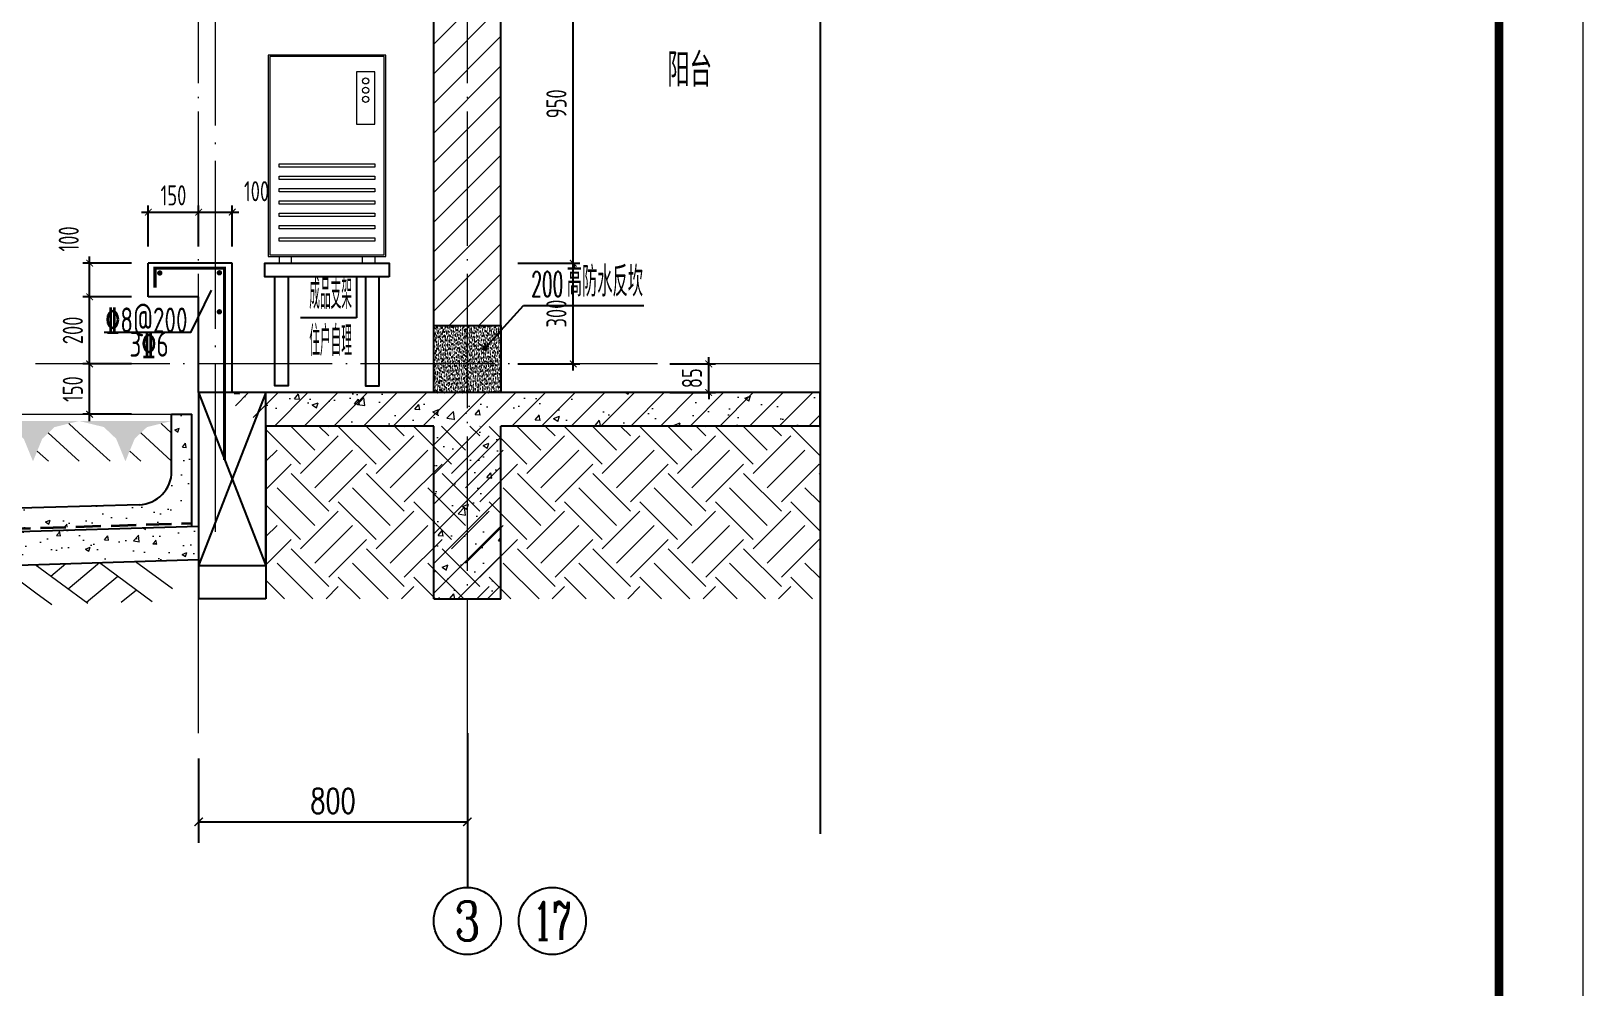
# Model space of a CAD drawing. Extents: x -812054 to 22247, y -644080 to 1003627.
# Drawn here: x -104485 to -99865, y -231524 to -228676 of the extents above; entities that cross this region are included whole.
import ezdxf
from ezdxf.enums import TextEntityAlignment as Align

# ---------------------------------------------------------------- set-up
doc = ezdxf.new("R2010")
doc.units = 0
doc.header["$LTSCALE"] = 1000
doc.linetypes.add('DASH', pattern=[0.35, 0.25, -0.1])
doc.linetypes.add('DOTE', pattern=[2.42, 2, -0.2, 0.02, -0.2])
doc.layers.get('0').update_dxf_attribs({"linetype": 'CONTINUOUS'})
doc.layers.get('DEFPOINTS').update_dxf_attribs({"linetype": 'CONTINUOUS'})
for name, color, linetype in [('A-AXIS_TEXT', 7, 'CONTINUOUS'), ('AXIS', 3, 'CONTINUOUS'), ('COLUMN', 4, 'CONTINUOUS'), ('DIM', 2, 'CONTINUOUS'), ('DIM_IDEN', 67, 'CONTINUOUS'), ('DIM_SYMB', 3, 'CONTINUOUS'), ('PUB_TEXT', 2, 'CONTINUOUS'), ('REIN', 6, 'CONTINUOUS'), ('S-大样-砼线', 7, 'CONTINUOUS'), ('S-引出线', 40, 'CONTINUOUS'), ('TEXT', 2, 'CONTINUOUS'), ('WALL', 5, 'CONTINUOUS'), ('空调外机', 8, 'CONTINUOUS'), ('立面-看线', 251, 'CONTINUOUS')]:
    doc.layers.add(name, color=color, linetype=linetype)
for name, color, linetype, lineweight in [('AXIS_TEXT', 7, 'CONTINUOUS', 20), ('DOTE', 19, 'DOTE', 9), ('PUB_HATCH', 8, 'CONTINUOUS', 9), ('图框', 9, 'CONTINUOUS', 18), ('填充', 251, 'CONTINUOUS', 5), ('平面-空调室外机', 143, 'CONTINUOUS', 9), ('立面-中轮廓线', 30, 'CONTINUOUS', 35), ('粉刷', 251, 'CONTINUOUS', 9)]:
    doc.layers.add(name, color=color, linetype=linetype, lineweight=lineweight)
doc.styles.add('_TCH_AXIS', font='COMPLEX', dxfattribs={"bigfont": 'GBCBIG'})
doc.styles.add('_TCH_DIM_T3', font='SIMPLEX', dxfattribs={"width": 0.705882, "bigfont": 'GBCBIG'})
doc.styles.add('COMPLEX', font='COMPLEX')
doc.styles.add('DIM_FONT_T3', font='SIMPLEX', dxfattribs={"width": 0.705882, "bigfont": 'GBCBIG'})
doc.styles.add('TSSD_DIMENSION', font='Tssdeng.shx', dxfattribs={"width": 0.7, "bigfont": 'tssdchn.shx'})
doc.styles.add('TSSD_REIN', font='tssdeng.shx', dxfattribs={"width": 0.7, "height": 300, "bigfont": 'tssdchn.shx'})
doc.dimstyles.new('_TCH_ARCH&&25', dxfattribs={"dimtxt": 74.375, "dimasz": 25, "dimexe": 62.5, "dimexo": 75, "dimgap": 25, "dimtad": 1, "dimdec": 0, "dimzin": 0, "dimdsep": 46, "dimtxsty": '_TCH_DIM_T3', "dimblk": 'ARCHTICK', "dimcen": 0.09, "dimclrt": 7, "dimazin": 0, "dimtfac": 1, "dimtdec": 0, "dimtix": 1, "dimtmove": 2, "dimatfit": 3, "dimldrblk": 'ARCHTICK', "dimfxl": 1, "dimtolj": 1, "dimtzin": 0, "dimarcsym": 0})
doc.dimstyles.new('TSSD_20_20', dxfattribs={"dimtxt": 60, "dimasz": 20, "dimexe": 20, "dimexo": 50, "dimgap": 20, "dimtad": 1, "dimdec": 0, "dimzin": 0, "dimdsep": 46, "dimtxsty": 'TSSD_DIMENSION', "dimblk": 'ARCHTICK', "dimblk1": 'ARCHTICK', "dimblk2": 'ARCHTICK', "dimcen": 0, "dimdle": 20, "dimclrt": 7, "dimadec": 0, "dimazin": 0, "dimtfac": 1, "dimtdec": 0, "dimtix": 1, "dimtmove": 2, "dimatfit": 3, "dimfxl": 1, "dimtolj": 1, "dimtzin": 0, "dimarcsym": 0})
pattern_1 = [(50, (28072.99, 249033.25), (143.452037, -12.550427), [15, -165]), (355, (28072.99, 249033.25), (-27.750267, 150.438427), [12, -132]), (100.4514, (28084.94, 249032.2), (115.701876, 137.88791), [12.74804, -140.22842]), (46.1842, (28072.99, 249073.25), (213.44821, -33.1038), [22.5, -247.5]), (96.6356, (28090.77, 249070.5), (186.93254, 194.82357), [19.12206, -210.3426]), (351.1842, (28072.99, 249073.25), (186.93239, 194.82372), [18, -198]), (21, (28092.99, 249063.25), (119.38141, -80.52378), [15, -165]), (326, (28092.99, 249063.25), (48.663066, 145.03001), [12, -132]), (71.4514, (28102.93, 249056.54), (168.044526, 64.5061), [12.74804, -140.22842]), (37.5, (28072.986, 249033.25), (2.431971, 66.578771), [0, -130.4, 0, -134, 0, -132.5]), (7.5, (28072.986, 249033.25), (52.613907, 78.882342), [0, -76.4, 0, -127.4, 0, -50.5]), (327.5, (28028.386, 249033.25), (106.764487, -4.510974), [0, -50, 0, -156, 0, -207]), (317.5, (28008.39, 249033.25), (116.637234, 20.020996), [0, -65, 0, -103.6, 0, -147])]
pattern_2 = [(45, (-700045.335, -61224.87), (-44.194174, 44.194174), []), (50, (-700045.33, -61224.87), (179.315046, -15.688034), [18.75, -206.25]), (355, (-700045.33, -61224.87), (-34.687833, 188.048033), [15, -165]), (100.4514, (-700030.4, -61226.18), (144.627345, 172.359886), [15.93505, -175.28553]), (46.1842, (-700045.33, -61174.87), (266.81026, -41.37975), [28.125, -309.375]), (96.6356, (-700023.1, -61178.32), (233.66568, 243.52947), [23.90257, -262.92825]), (351.1842, (-700045.33, -61174.87), (233.66549, 243.52965), [22.5, -247.5]), (21, (-700020.33, -61187.37), (149.226763, -100.654723), [18.75, -206.25]), (326, (-700020.33, -61187.37), (60.828833, 181.28751), [15, -165]), (71.4514, (-700007.9, -61195.76), (210.055657, 80.632624), [15.93505, -175.28553]), (37.5, (-700045.335, -61224.87), (3.039964, 83.2234635), [0, -163, 0, -167.5, 0, -165.625]), (7.5, (-700045.335, -61224.87), (65.767384, 98.602928), [0, -95.5, 0, -159.25, 0, -63.125]), (327.5, (-700101.085, -61224.87), (133.455609, -5.638718), [0, -62.5, 0, -195, 0, -258.75]), (317.5, (-700126.08, -61224.87), (145.796542, 25.026246), [0, -81.25, 0, -129.5, 0, -183.75])]

# ---------------------------------------------------------------- blocks, each defined once
blk = doc.blocks.new('GFDDDDRG')
at = {"layer": '图框'}
blk.add_lwpolyline([(923309.8, -107437), (923309.8, -159999.5), (893609.8, -159999.5), (893609.8, -107437)], close=True, dxfattribs=at)
blk.add_lwpolyline([(923309.8, -107437), (923309.8, -159999.5), (893609.8, -159999.5), (893609.8, -107437)], close=True, dxfattribs=at)
at = {"layer": '图框', "const_width": 50}
blk.add_lwpolyline([(894109.8, -159499.5), (922809.8, -159499.5), (922809.8, -108687), (894109.8, -108687)], close=True, dxfattribs=at)
blk = doc.blocks.new('$LINEPAT$素土夯实')
at = {"color": 0}
for p, q in [((0, -210), (210, 0)), ((120, -300), (420, 0)), ((420, 0), (607.5, -187.5)), ((495, -300), (795, 0)), ((615, 0), (705, -90)), ((315, -105), (502.5, -292.5)), ((210, -210), (300, -300)), ((705, -300), (795, -210))]:
    blk.add_line(p, q, dxfattribs=at)
blk = doc.blocks.new('$LinePat$自然土壤')
at = {"color": 0}
for p, q in [((0, -90), (71, -19)), ((0, -300), (211, -89)), ((420, -300), (630, -90)), ((210, -300), (286, -224))]:
    blk.add_line(p, q, dxfattribs=at)
for points in [[(0, 0), (630, 0), (168, -45), (462, -45)], [(168, -45), (462, -45), (252, -132), (378, -132)], [(252, -132), (378, -132), (315, -300)]]:
    blk.add_solid(points, dxfattribs=at)
blk = doc.blocks.new('sanshui')
at = {"layer": '粉刷'}
h = blk.add_hatch(dxfattribs=at)
h.set_pattern_fill('混凝土', color=256, scale=20)
h.set_pattern_definition(pattern_1)
edge = h.paths.add_edge_path()
edge.add_line((346317.8, 427329.6), (346257.8, 427329.6))
edge.add_line((346257.8, 427329.6), (346257.8, 427160.3))
edge.add_arc((346157.8, 427160.3), 100, 271.7184, 360, ccw=False)
edge.add_line((346160.8, 427060.3), (345137.8, 427029.6))
edge.add_line((345137.8, 427029.6), (345137.8, 426969.6))
edge.add_line((345137.8, 426969.6), (346317.8, 427005))
edge.add_line((346317.8, 427005), (346317.8, 427329.6))
h = blk.add_hatch(dxfattribs=at)
h.set_pattern_fill('混凝土', color=256, scale=20)
h.set_pattern_definition(pattern_1)
h.paths.add_polyline_path([(346337.8, 426895.6), (346337.8, 426995.6), (345037.8, 426956.6), (345037.8, 426856.6)])
at = {"layer": 'COLUMN'}
for p, q in [((346257.8, 427329.6), (346317.8, 427329.6)), ((346257.8, 427160.3), (346257.8, 427329.6)), ((346317.8, 426995), (346317.8, 427329.6)), ((346160.8, 427060.3), (345137.8, 427029.6)), ((345137.8, 426959.6), (345137.8, 427029.6)), ((346338.1, 426995.6), (345037.8, 426956.6)), ((345037.8, 426856.6), (345037.8, 426956.6)), ((346338.1, 426895.6), (345037.8, 426856.6))]:
    blk.add_line(p, q, dxfattribs=at)
blk.add_arc((346157.8, 427160.3), 100, 271.7184, 0, dxfattribs=at)
at = {"layer": '立面-中轮廓线', "linetype": 'DASH', "ltscale": 0.3}
blk.add_lwpolyline([(345027.8, 426856.6), (345027.8, 426966.3), (346317.8, 427005)], dxfattribs=at)
at = {"layer": '粉刷'}
blk.add_line((344881.5, 427329.6), (346257.8, 427329.6), dxfattribs=at)
at = {"layer": '粉刷', "yscale": 0.4, "zscale": 0.4}
for name, p, xscale, rotation in [('$LinePat$自然土壤', (345156.8, 427309.6), -0.4369306507241237, 359.9999999999903), ('$LinePat$自然土壤', (345432, 427309.6), -0.4369306507241237, 359.9999999999903), ('$LinePat$自然土壤', (345707.3, 427309.6), -0.4369306507241237, 359.9999999999903), ('$LinePat$自然土壤', (345982.6, 427309.6), -0.4369306507241237, 359.9999999999903), ('$LinePat$自然土壤', (346257.8, 427309.6), -0.4369306507241237, 359.9999999999903), ('$LINEPAT$素土夯实', (345444.5, 426868.8), -0.5117605352322558, 1.718358001643932), ('$LINEPAT$素土夯实', (345851.2, 426881), -0.5117605352322558, 1.718358001643932), ('$LINEPAT$素土夯实', (346257.8, 426893.2), -0.5117605352322558, 1.718358001643932)]:
    blk.add_blockref(name, p, dxfattribs=dict(at, xscale=xscale, rotation=rotation))
blk = doc.blocks.new('kongtiao')
for p, q in [((-338.7, 49), (-338.7, -550.8)), ((11, 49), (-338.7, 49)), ((11, -550.8), (11, 49)), ((-334.1, 44.4), (-334.1, -546.2)), ((6.4, 44.4), (-334.1, 44.4)), ((6.4, -546.2), (6.4, 44.4)), ((-76.2, -0.5), (-76.2, -156.5)), ((-21.1, -0.5), (-76.2, -0.5)), ((-21.1, -156.5), (-21.1, -0.5)), ((-76.2, -156.5), (-21.1, -156.5)), ((-338.7, -550.8), (11, -550.8)), ((-334.1, -546.2), (6.4, -546.2)), ((-306.6, -550.8), (-306.6, -571.2)), ((-269.8, -571.2), (-269.8, -550.8)), ((-57.9, -571.2), (-57.9, -550.8)), ((-21.1, -550.8), (-21.1, -571.2)), ((-306.6, -571.2), (-269.8, -571.2)), ((-21.1, -571.2), (-57.9, -571.2))]:
    blk.add_line(p, q)
for points in [[(-306.6, -275.4), (-21.1, -275.4), (-21.1, -284.6), (-306.6, -284.6)], [(-306.6, -312.1), (-21.1, -312.1), (-21.1, -321.3), (-306.6, -321.3)], [(-306.6, -348.8), (-21.1, -348.8), (-21.1, -358), (-306.6, -358)], [(-306.6, -385.6), (-21.1, -385.6), (-21.1, -394.7), (-306.6, -394.7)], [(-306.6, -422.3), (-21.1, -422.3), (-21.1, -431.5), (-306.6, -431.5)], [(-306.6, -459), (-21.1, -459), (-21.1, -468.2), (-306.6, -468.2)], [(-306.6, -495.7), (-21.1, -495.7), (-21.1, -504.9), (-306.6, -504.9)]]:
    blk.add_lwpolyline(points, close=True)
for centre in [(-48.7, -28), (-48.7, -55.6), (-48.7, -83.1)]:
    blk.add_circle(centre, 9.18)
blk = doc.blocks.new('_ArchTick')
at = {"color": 0, "linetype": 'ByBlock', "const_width": 0.15}
blk.add_lwpolyline([(-0.5, -0.5), (0.5, 0.5)], dxfattribs=at)
blk = doc.blocks.new('*D2744')
at = {"layer": 'AXIS', "color": 0, "lineweight": -2, "transparency": 16777216}
for p, q in [((-103986.1, -230842.9), (-103986.1, -231094.4)), ((-103186.1, -230842.9), (-103186.1, -231094.4)), ((-103986.1, -231031.9), (-103186.1, -231031.9))]:
    blk.add_line(p, q, dxfattribs=at)
at = {"layer": 'DEFPOINTS', "color": 0, "transparency": 16777216}
for p in [(-103986.1, -230767.9), (-103186.1, -230767.9), (-103186.1, -231031.9)]:
    blk.add_point(p, dxfattribs=at)
at = {"layer": 'AXIS', "color": 0, "lineweight": -2, "transparency": 16777216, "xscale": 25, "yscale": 25, "zscale": 25, "rotation": 180}
blk.add_blockref('_ArchTick', (-103986.1, -231031.9), dxfattribs=at)
at = {"layer": 'AXIS', "color": 0, "lineweight": -2, "transparency": 16777216, "xscale": 25, "yscale": 25, "zscale": 25}
blk.add_blockref('_ArchTick', (-103186.1, -231031.9), dxfattribs=at)
at = {"layer": 'AXIS', "color": 7, "transparency": 16777216, "insert": (-103586.1, -230969.7), "char_height": 74.38, "attachment_point": 5, "style": '_TCH_DIM_T3'}
blk.add_mtext('\\A1;800', dxfattribs=at)
blk = doc.blocks.new('_AXISO')
blk.add_circle((0, 0), 0.5)
at = {"layer": 'A-AXIS_TEXT', "style": 'COMPLEX', "width": 1.041667}
blk.add_attdef('A', text='', height=0.56, dxfattribs=at).set_placement((-0.25, -0.28), (0.25, -0.28), align=Align.FIT)
blk = doc.blocks.new('A$C5D8418BC')
at = {"layer": 'REIN'}
blk.add_lwpolyline([(150.9, 827.1, 9, 9, 0), (150.9, 885.3, 9, 9, 0), (357.8, 885.3, 9, 9, 0), (357.8, 313.8, 9, 9, 0)], format="xyseb", dxfattribs=at)
at = {"layer": 'REIN', "const_width": 8}
for points in [[(161.2, 870.9, 1), (169.2, 870.9, 1)], [(338.6, 871.5, 1), (346.6, 871.5, 1)], [(338.6, 755.3, 1), (346.6, 755.3, 1)]]:
    blk.add_lwpolyline(points, format="xyb", close=True, dxfattribs=at)
at = {"layer": 'S-大样-砼线'}
for p, q in [((280.8, 515), (480.8, 0)), ((480.9, 515), (280.9, 0))]:
    blk.add_line(p, q, dxfattribs=at)
blk.add_lwpolyline([(480.8, 515), (280.8, 515), (280.8, 0), (480.8, 0)], close=True, dxfattribs=at)
at = {"layer": 'S-引出线'}
blk.add_lwpolyline([(318.6, 820.3), (257, 693.9), (0, 693.9)], dxfattribs=at)
at = {"layer": 'TEXT', "style": 'TSSD_REIN', "width": 0.7}
for s, p in [('%%1328@200', (2.7, 693.2)), ('3%%1326', (75, 621.6))]:
    blk.add_text(s, height=75, rotation=0, dxfattribs=at).set_placement(p)
blk = doc.blocks.new('20210902.15310781')
at = {"layer": 'DOTE', "color": 1, "linetype": 'DOTE', "ltscale": 0.2}
for p, q in [((86029, -133245.9), (86029, -113645.9)), ((86829, -133245.9), (86829, -113645.9)), ((87879, -132145.9), (84878.9, -132145.9))]:
    blk.add_line(p, q, dxfattribs=at)
at = {"layer": 'DOTE', "ltscale": 0.25}
blk.add_line((86079, -132645.9), (86079, -116832.2), dxfattribs=at)
blk = doc.blocks.new('*D3771')
at = {"layer": 'DEFPOINTS', "color": 0, "transparency": 16777216}
for p in [(-102633.5, -229667.9), (-102467.5, -229667.9), (-102633.5, -229752.9)]:
    blk.add_point(p, dxfattribs=at)
at = {"layer": 'DIM', "color": 0, "lineweight": -2, "transparency": 16777216}
for p, q in [((-102583.5, -229667.9), (-102447.5, -229667.9)), ((-102467.5, -229667.9), (-102467.5, -229647.9)), ((-102467.5, -229752.9), (-102467.5, -229667.9)), ((-102583.5, -229752.9), (-102447.5, -229752.9)), ((-102467.5, -229752.9), (-102467.5, -229772.9))]:
    blk.add_line(p, q, dxfattribs=at)
at = {"layer": 'DIM', "color": 0, "lineweight": -2, "transparency": 16777216, "xscale": 20, "yscale": 20, "zscale": 20}
for p, rotation in [((-102467.5, -229667.9), 270), ((-102467.5, -229752.9), 90)]:
    blk.add_blockref('_ArchTick', p, dxfattribs=dict(at, rotation=rotation))
at = {"layer": 'DIM', "color": 7, "transparency": 16777216, "insert": (-102517.5, -229710.4), "char_height": 60, "attachment_point": 5, "rotation": 90, "style": 'TSSD_DIMENSION'}
blk.add_mtext('\\A1;85', dxfattribs=at)
blk = doc.blocks.new('*D3777')
at = {"layer": 'DEFPOINTS', "color": 0, "transparency": 16777216}
for p in [(-103086.1, -228417.9), (-102870.9, -228417.9), (-103086.1, -229367.9)]:
    blk.add_point(p, dxfattribs=at)
at = {"layer": 'DIM', "color": 0, "lineweight": -2, "transparency": 16777216}
for p, q in [((-103036.1, -228417.9), (-102850.9, -228417.9)), ((-102870.9, -229387.9), (-102870.9, -228397.9)), ((-103036.1, -229367.9), (-102850.9, -229367.9))]:
    blk.add_line(p, q, dxfattribs=at)
at = {"layer": 'DIM', "color": 0, "lineweight": -2, "transparency": 16777216, "xscale": 20, "yscale": 20, "zscale": 20}
for p, rotation in [((-102870.9, -228417.9), 90), ((-102870.9, -229367.9), 270)]:
    blk.add_blockref('_ArchTick', p, dxfattribs=dict(at, rotation=rotation))
at = {"layer": 'DIM', "color": 7, "transparency": 16777216, "insert": (-102920.9, -228892.9), "char_height": 60, "attachment_point": 5, "rotation": 90, "style": 'TSSD_DIMENSION'}
blk.add_mtext('\\A1;950', dxfattribs=at)
blk = doc.blocks.new('*D3778')
at = {"layer": 'DEFPOINTS', "color": 0, "transparency": 16777216}
for p in [(-103086.1, -229367.9), (-102870.9, -229367.9), (-103086.1, -229667.9)]:
    blk.add_point(p, dxfattribs=at)
at = {"layer": 'DIM', "color": 0, "lineweight": -2, "transparency": 16777216}
for p, q in [((-102870.9, -229687.9), (-102870.9, -229347.9)), ((-103036.1, -229367.9), (-102850.9, -229367.9)), ((-103036.1, -229667.9), (-102850.9, -229667.9))]:
    blk.add_line(p, q, dxfattribs=at)
at = {"layer": 'DIM', "color": 0, "lineweight": -2, "transparency": 16777216, "xscale": 20, "yscale": 20, "zscale": 20}
for p, rotation in [((-102870.9, -229367.9), 90), ((-102870.9, -229667.9), 270)]:
    blk.add_blockref('_ArchTick', p, dxfattribs=dict(at, rotation=rotation))
at = {"layer": 'DIM', "color": 7, "transparency": 16777216, "insert": (-102920.9, -229517.9), "char_height": 60, "attachment_point": 5, "rotation": 90, "style": 'TSSD_DIMENSION'}
blk.add_mtext('\\A1;300', dxfattribs=at)
blk = doc.blocks.new('*D3779')
at = {"layer": 'DEFPOINTS', "color": 0, "transparency": 16777216}
for p in [(-103986.1, -229215.6), (-104136.1, -229367.9), (-103986.1, -229367.9)]:
    blk.add_point(p, dxfattribs=at)
at = {"layer": 'DIM', "color": 0, "lineweight": -2, "transparency": 16777216}
for p, q in [((-104136.1, -229317.9), (-104136.1, -229195.6)), ((-103986.1, -229317.9), (-103986.1, -229195.6)), ((-104156.1, -229215.6), (-103966.1, -229215.6))]:
    blk.add_line(p, q, dxfattribs=at)
at = {"layer": 'DIM', "color": 0, "lineweight": -2, "transparency": 16777216, "xscale": 20, "yscale": 20, "zscale": 20, "rotation": 180}
blk.add_blockref('_ArchTick', (-104136.1, -229215.6), dxfattribs=at)
at = {"layer": 'DIM', "color": 0, "lineweight": -2, "transparency": 16777216, "xscale": 20, "yscale": 20, "zscale": 20}
blk.add_blockref('_ArchTick', (-103986.1, -229215.6), dxfattribs=at)
at = {"layer": 'DIM', "color": 7, "transparency": 16777216, "insert": (-104061.1, -229165.6), "char_height": 60, "attachment_point": 5, "style": 'TSSD_DIMENSION'}
blk.add_mtext('\\A1;150', dxfattribs=at)
blk = doc.blocks.new('*D3780')
at = {"layer": 'DEFPOINTS', "color": 0, "transparency": 16777216}
for p in [(-103886.1, -229215.6), (-103986.1, -229367.9), (-103886.1, -229367.9)]:
    blk.add_point(p, dxfattribs=at)
at = {"layer": 'DIM', "color": 0, "lineweight": -2, "transparency": 16777216}
for p, q in [((-103986.1, -229317.9), (-103986.1, -229195.6)), ((-103886.1, -229317.9), (-103886.1, -229195.6)), ((-104006.1, -229215.6), (-103866.1, -229215.6))]:
    blk.add_line(p, q, dxfattribs=at)
at = {"layer": 'DIM', "color": 0, "lineweight": -2, "transparency": 16777216, "xscale": 20, "yscale": 20, "zscale": 20, "rotation": 180}
blk.add_blockref('_ArchTick', (-103986.1, -229215.6), dxfattribs=at)
at = {"layer": 'DIM', "color": 0, "lineweight": -2, "transparency": 16777216, "xscale": 20, "yscale": 20, "zscale": 20}
blk.add_blockref('_ArchTick', (-103886.1, -229215.6), dxfattribs=at)
at = {"layer": 'DIM', "color": 7, "transparency": 16777216, "insert": (-103813.7, -229153.4), "char_height": 60, "attachment_point": 5, "style": 'TSSD_DIMENSION'}
blk.add_mtext('\\A1;100', dxfattribs=at)
blk = doc.blocks.new('*D3781')
at = {"layer": 'DEFPOINTS', "color": 0, "transparency": 16777216}
for p in [(-104310.7, -229367.9), (-104136.1, -229367.9), (-104136.1, -229467.9)]:
    blk.add_point(p, dxfattribs=at)
at = {"layer": 'DIM', "color": 0, "lineweight": -2, "transparency": 16777216}
for p, q in [((-104310.7, -229487.9), (-104310.7, -229347.9)), ((-104186.1, -229367.9), (-104330.7, -229367.9)), ((-104186.1, -229467.9), (-104330.7, -229467.9))]:
    blk.add_line(p, q, dxfattribs=at)
at = {"layer": 'DIM', "color": 0, "lineweight": -2, "transparency": 16777216, "xscale": 20, "yscale": 20, "zscale": 20}
for p, rotation in [((-104310.7, -229367.9), 90), ((-104310.7, -229467.9), 270)]:
    blk.add_blockref('_ArchTick', p, dxfattribs=dict(at, rotation=rotation))
at = {"layer": 'DIM', "color": 7, "transparency": 16777216, "insert": (-104372.9, -229295.5), "char_height": 60, "attachment_point": 5, "rotation": 90, "style": 'TSSD_DIMENSION'}
blk.add_mtext('\\A1;100', dxfattribs=at)
blk = doc.blocks.new('*D3782')
at = {"layer": 'DEFPOINTS', "color": 0, "transparency": 16777216}
for p in [(-104310.7, -229467.9), (-104136.1, -229467.9), (-104136.1, -229667.9)]:
    blk.add_point(p, dxfattribs=at)
at = {"layer": 'DIM', "color": 0, "lineweight": -2, "transparency": 16777216}
for p, q in [((-104186.1, -229467.9), (-104330.7, -229467.9)), ((-104310.7, -229687.9), (-104310.7, -229447.9)), ((-104186.1, -229667.9), (-104330.7, -229667.9))]:
    blk.add_line(p, q, dxfattribs=at)
at = {"layer": 'DIM', "color": 0, "lineweight": -2, "transparency": 16777216, "xscale": 20, "yscale": 20, "zscale": 20}
for p, rotation in [((-104310.7, -229467.9), 90), ((-104310.7, -229667.9), 270)]:
    blk.add_blockref('_ArchTick', p, dxfattribs=dict(at, rotation=rotation))
at = {"layer": 'DIM', "color": 7, "transparency": 16777216, "insert": (-104360.7, -229567.9), "char_height": 60, "attachment_point": 5, "rotation": 90, "style": 'TSSD_DIMENSION'}
blk.add_mtext('\\A1;200', dxfattribs=at)
blk = doc.blocks.new('*D3783')
at = {"layer": 'DEFPOINTS', "color": 0, "transparency": 16777216}
for p in [(-104310.7, -229667.9), (-104136.1, -229667.9), (-104136.1, -229817.9)]:
    blk.add_point(p, dxfattribs=at)
at = {"layer": 'DIM', "color": 0, "lineweight": -2, "transparency": 16777216}
for p, q in [((-104186.1, -229667.9), (-104330.7, -229667.9)), ((-104310.7, -229837.9), (-104310.7, -229647.9)), ((-104186.1, -229817.9), (-104330.7, -229817.9))]:
    blk.add_line(p, q, dxfattribs=at)
at = {"layer": 'DIM', "color": 0, "lineweight": -2, "transparency": 16777216, "xscale": 20, "yscale": 20, "zscale": 20}
for p, rotation in [((-104310.7, -229667.9), 90), ((-104310.7, -229817.9), 270)]:
    blk.add_blockref('_ArchTick', p, dxfattribs=dict(at, rotation=rotation))
at = {"layer": 'DIM', "color": 7, "transparency": 16777216, "insert": (-104360.7, -229742.9), "char_height": 60, "attachment_point": 5, "rotation": 90, "style": 'TSSD_DIMENSION'}
blk.add_mtext('\\A1;150', dxfattribs=at)

msp = doc.modelspace()

# ---------------------------------------------------------------- hatches: boundary and pattern name
at = {"layer": 'PUB_HATCH'}
h = msp.add_hatch(dxfattribs=at)
h.set_pattern_fill('普通砖', color=256, scale=25, style=0)
h.set_pattern_definition([(45, (-700045.335, -61179.99), (-44.1941915, 44.1941915), [])])
h.paths.add_polyline_path([(-103086.14, -229552.9), (-103086.14, -228417.9), (-103286.14, -228417.9), (-103286.14, -229552.9)])
h = msp.add_hatch(dxfattribs=at)
h.set_pattern_fill('钢筋混凝土', color=256, scale=25, style=0)
h.set_pattern_definition(pattern_2)
h.paths.add_polyline_path([(-103186.14, -229819.57), (-103186.14, -229752.9), (-103886.14, -229752.9), (-103886.14, -229786.23), (-103786.14, -229852.9), (-103286.14, -229852.9)])
h = msp.add_hatch(dxfattribs=at)
h.set_pattern_fill('钢筋混凝土', color=256, scale=25, style=0)
h.set_pattern_definition(pattern_2)
h.paths.add_polyline_path([(-102136.14, -229752.9), (-103186.14, -229752.9), (-103186.14, -229819.57), (-103086.14, -229852.9), (-102136.14, -229852.9)])
h = msp.add_hatch(dxfattribs=at)
h.set_pattern_fill('钢筋混凝土', color=256, scale=25, style=0)
h.set_pattern_definition(pattern_2)
h.paths.add_polyline_path([(-103086.14, -230367.9), (-103086.14, -229852.9), (-103186.14, -229819.57), (-103286.14, -229852.9), (-103286.14, -230367.9)])
at = {"layer": '填充'}
h = msp.add_hatch(dxfattribs=at)
h.set_pattern_fill('EARTH', color=250, scale=50, angle=45, style=0)
h.set_pattern_definition([(45, (-969295.21, -103681.82), (0, 224.506403), [158.75, -158.75]), (45, (-969337.31, -103639.72), (0, 224.506403), [158.75, -158.75]), (45, (-969379.4, -103597.63), (0, 224.506403), [158.75, -158.75]), (135, (-969379.4, -103569.57), (-224.506403, 0), [158.75, -158.75]), (135, (-969337.31, -103527.47), (-224.506403, 0), [158.75, -158.75]), (135, (-969295.21, -103485.38), (-224.506403, 0), [158.75, -158.75])])
h.paths.add_polyline_path([(-103786.14, -230367.89), (-102136.14, -230367.92), (-102136.14, -229852.91), (-103786.14, -229852.89)])
at = {"layer": '立面-看线'}
h = msp.add_hatch(dxfattribs=at)
h.set_pattern_fill('碎沙', color=256, scale=4)
h.set_pattern_definition([(37.5, (-904339.3776, -615114.854), (-0.32000626, 9.78826475), [0, -7.7216, 0, -8.636, 0, -8.255]), (7.5, (-904339.378, -615114.854), (8.99046566, 14.33650201), [0, -4.1656, 0, -6.9596, 0, -2.667]), (327.5, (-904345.626, -615114.854), (15.819847405, 0.02874369), [0, -2.54, 0, -9.144, 0, -11.938]), (317.5, (-904345.626, -615114.854), (15.27112905, 4.45858647), [0, -1.27, 0, -5.9944, 0, -6.858])])
h.paths.add_polyline_path([(-103286.14, -229752.9), (-103086.14, -229752.9), (-103086.14, -229552.9), (-103286.14, -229552.9)])

# ---------------------------------------------------------------- linework, layer by layer
at = {"layer": 'AXIS'}
msp.add_line((-103186.14, -230767.9), (-103186.14, -231227.3), dxfattribs=at)
msp.add_circle((-102933.33, -231327.3), 100, dxfattribs=at)
at = {"layer": 'DIM'}
for p, q in [((-103516.47, -229407.91), (-103516.47, -229530.36)), ((-103516.47, -229530.36), (-103683.01, -229530.36))]:
    msp.add_line(p, q, dxfattribs=at)
at = {"layer": 'DIM_IDEN'}
for p, q in [((-103133.69, -229620.61), (-103019.33, -229493.36)), ((-103019.33, -229493.36), (-102660.77, -229493.36))]:
    msp.add_line(p, q, dxfattribs=at)
at = {"layer": 'DIM_IDEN', "const_width": 8.33}
msp.add_lwpolyline([(-103136.48, -229623.71, 1), (-103130.91, -229617.52, 1)], format="xyb", close=True, dxfattribs=at)
at = {"layer": 'DIM_SYMB'}
msp.add_lwpolyline([(-102136.14, -211747.9), (-102136.14, -221379.78), (-102083.64, -221398.89), (-102188.64, -221417.4), (-102136.14, -221436.03), (-102136.14, -231067.9)], dxfattribs=at)
at = {"layer": 'WALL'}
for p, q in [((-103286.14, -229552.9), (-103286.14, -228417.9)), ((-103086.14, -229552.9), (-103086.14, -228417.9)), ((-103886.14, -229367.89), (-104136.14, -229367.89)), ((-104136.14, -229467.89), (-104136.14, -229367.89)), ((-103886.14, -229752.9), (-103886.14, -229367.89)), ((-103986.14, -229467.89), (-104136.14, -229467.89)), ((-103986.14, -229752.9), (-103986.14, -229467.89)), ((-103286.14, -229552.9), (-103086.14, -229552.9)), ((-103986.14, -229752.9), (-103986.14, -230367.9)), ((-103186.14, -229752.9), (-103886.14, -229752.9)), ((-102136.14, -229752.9), (-103186.14, -229752.9)), ((-102136.14, -229852.9), (-102136.14, -229752.9)), ((-103786.14, -229852.9), (-103786.14, -230367.9)), ((-103286.14, -229852.9), (-103786.14, -229852.9)), ((-103286.14, -230367.9), (-103286.14, -229852.9)), ((-103086.14, -230367.9), (-103086.14, -229852.9)), ((-102136.14, -229852.9), (-103086.14, -229852.9)), ((-103786.14, -230367.9), (-103986.14, -230367.9)), ((-103286.14, -230367.9), (-103086.14, -230367.9))]:
    msp.add_line(p, q, dxfattribs=at)
msp.add_lwpolyline([(-103286.14, -229552.9), (-103086.14, -229552.9), (-103086.14, -229752.9), (-103286.14, -229752.9)], close=True, dxfattribs=at)
at = {"layer": '空调外机', "linetype": 'Continuous'}
msp.add_lwpolyline([(-103419.13, -229407.91), (-103789.13, -229407.91), (-103789.13, -229367.91), (-103419.13, -229367.91)], close=True, dxfattribs=at)
for points in [[(-103719.13, -229407.91), (-103719.13, -229732.9), (-103759.13, -229732.9), (-103759.13, -229407.91)], [(-103489.13, -229407.91), (-103489.13, -229732.9), (-103449.13, -229732.9), (-103449.13, -229407.91)]]:
    msp.add_lwpolyline(points, dxfattribs=at)

# ---------------------------------------------------------------- block references
at = {"xscale": 0.5, "yscale": 0.5, "zscale": 0.5}
msp.add_blockref('GFDDDDRG', (-561519.72, -154941.4), dxfattribs=at)
msp.add_blockref('sanshui', (-450324.26, -657147.53))
at = {"layer": 'AXIS'}
ref = msp.add_blockref('_AXISO', (-103186.14, -231327.3), dxfattribs=dict(at, xscale=200, yscale=200, zscale=200))
ref.add_attrib('A', '3', dxfattribs={"layer": 'AXIS_TEXT', "height": 116.49, "style": '_TCH_AXIS'}).set_placement((-103224.97, -231385.54), (-103147.31, -231385.54), align=Align.FIT)
at = {"layer": 'DOTE'}
msp.add_blockref('20210902.15310781', (-190015.18, -97522.01), dxfattribs=at)
at = {"layer": 'TEXT'}
msp.add_blockref('A$C5D8418BC', (-104266.99, -230267.92), dxfattribs=at)
at = {"layer": '平面-空调室外机'}
msp.add_blockref('kongtiao', (-103440.29, -228796.75), dxfattribs=at)

# ---------------------------------------------------------------- texts
at = {"layer": 'AXIS_TEXT', "style": '_TCH_AXIS', "width": 0.724138}
msp.add_text('17', height=113.137, dxfattribs=at).set_placement((-102989.9, -231383.86), (-102876.77, -231383.86), align=Align.FIT)
at = {"layer": 'PUB_TEXT'}
for s, height, style, width, p in [('阳台', 100, 'TSSD_REIN', 0.7, (-102590.81, -228842.28)), ('200', 74.375, 'DIM_FONT_T3', 0.49827, (-102995.94, -229467.11)), ('高防水反坎', 89.362, 'DIM_FONT_T3', 0.705882, (-102890.06, -229467.11)), ('成品支架', 89.362, '_TCH_DIM_T3', 0.494118, (-103656.76, -229504.11)), ('住户自理', 89.362, '_TCH_DIM_T3', 0.494118, (-103656.76, -229644.11))]:
    msp.add_text(s, height=height, dxfattribs=dict(at, style=style, width=width)).set_placement(p)

# ---------------------------------------------------------------- dimensions: what is measured, and where the dimension line sits
at = {"layer": 'AXIS'}
dim = msp.add_aligned_dim(p1=(-103986.14, -230767.9), p2=(-103186.14, -230767.9), distance=-264.03, dimstyle='_TCH_ARCH&&25', dxfattribs=at)
dim.commit()
dim.dimension.update_dxf_attribs({"geometry": '*D2744', "text_midpoint": (-103586.14, -230969.75)})
at = {"layer": 'DIM'}
for p1, p2, distance, picture, middle in [((-103086.14, -229367.91), (-103086.14, -228417.9), -215.2, '*D3777', (-102920.93, -228892.9)), ((-104136.14, -229367.89), (-103986.14, -229367.89), 152.32, '*D3779', (-104061.14, -229165.57)), ((-103086.14, -229667.9), (-103086.14, -229367.91), -215.2, '*D3778', (-102920.93, -229517.9)), ((-104136.14, -229667.9), (-104136.14, -229467.91), 174.61, '*D3782', (-104360.75, -229567.91)), ((-104136.14, -229817.9), (-104136.14, -229667.9), 174.61, '*D3783', (-104360.75, -229742.9)), ((-102633.46, -229752.9), (-102633.46, -229667.9), -165.96, '*D3771', (-102517.5, -229710.4))]:
    dim = msp.add_aligned_dim(p1=p1, p2=p2, distance=distance, dimstyle='TSSD_20_20', dxfattribs=at)
    dim.commit()
    dim.dimension.update_dxf_attribs({"geometry": picture, "text_midpoint": middle})
for base, p1, p2, angle, picture, middle in [((-103886.14, -229215.57), (-103986.14, -229367.89), (-103886.14, -229367.89), 360, '*D3780', (-103813.72, -229153.38)), ((-104310.75, -229367.91), (-104136.14, -229467.91), (-104136.14, -229367.91), 90, '*D3781', (-104372.94, -229295.5))]:
    dim = msp.add_linear_dim(base=base, p1=p1, p2=p2, angle=angle, dimstyle='TSSD_20_20', dxfattribs=at)
    dim.commit()
    dim.dimension.update_dxf_attribs({"geometry": picture, "text_midpoint": middle, "dimtype": 161})

doc.saveas('drawing.dxf')
